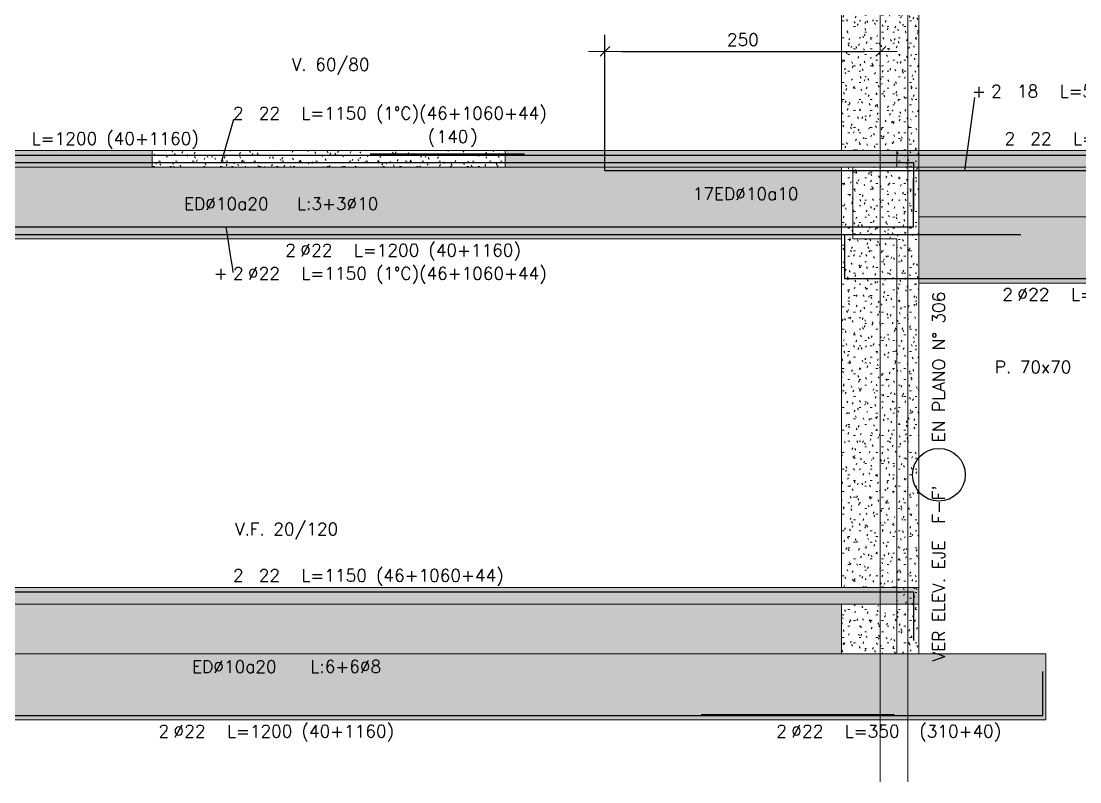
# Model space of a CAD drawing. Extents: x -3544 to 11711, y -11366 to 8565.
# Drawn here: x 608 to 1568, y 1259 to 1949 of the extents above; entities that cross this region are included whole.
import ezdxf
from ezdxf.enums import TextEntityAlignment as Align

# ---------------------------------------------------------------- set-up
doc = ezdxf.new("R2010")
doc.units = 0
doc.header["$LTSCALE"] = 30
doc.header["$MEASUREMENT"] = 0
doc.linetypes.add('EJE2$0$RLE-PROYECCION', pattern=[0.71438, 0.47625, -0.23813])
doc.layers.get('0').update_dxf_attribs({"linetype": 'CONTINUOUS'})
for name, color, linetype in [('EJE2$0$FE', 7, 'CONTINUOUS'), ('EJE2$0$RLA-FE', 7, 'CONTINUOUS'), ('EJE2$0$RLA-TEXTOS-FE', 9, 'CONTINUOUS')]:
    doc.layers.add(name, color=color, linetype=linetype)
doc.layers.add('EJE2$0$RLA-ACHURADO', color=30, linetype='EJE2$0$RLE-PROYECCION', lineweight=15, transparency=0.7)
for name, color, linetype, lineweight in [('EJE2$0$RLA-CONTORNO', 30, 'CONTINUOUS', 15), ('EJE2$0$RLA-COTAS', 7, 'CONTINUOUS', 9), ('EJE2$0$RLA-EJES', 1, 'CONTINUOUS', 9), ('EJE2$0$RLA-TEXTOS-1', 9, 'CONTINUOUS', 9)]:
    doc.layers.add(name, color=color, linetype=linetype, lineweight=lineweight)
doc.styles.add('EJE2$0$RomanS', font='romans.shx', dxfattribs={"height": 11.25})
doc.dimstyles.new('EJE2$0$ING-50', dxfattribs={"dimscale": 50, "dimtxt": 0.27, "dimasz": 0.3, "dimexe": 0, "dimexo": 0, "dimgap": 0.1, "dimtad": 1, "dimdec": 1, "dimzin": 12, "dimdsep": 46, "dimtxsty": 'EJE2$0$RomanS', "dimblk": 'EJE2$0$TICK1', "dimblk1": 'EJE2$0$TICK1', "dimblk2": 'EJE2$0$TICK1', "dimcen": 0.09, "dimclrd": 2, "dimclre": 1, "dimclrt": 3, "dimadec": 0, "dimazin": 0, "dimtfac": 1, "dimtdec": 0, "dimtix": 1, "dimtmove": 2, "dimatfit": 3, "dimldrblk": 'EJE2$0$TICK1', "dimfxl": 0, "dimfxlon": 1, "dimtolj": 1, "dimtzin": 0, "dimarcsym": 0})
pattern_1 = [(0, (-1898.762, -1266.802), (20.32, 5.08), [1.676, -13.564, 1.676, -13.564, -81.28]), (0, (-1898.762, -1266.802), (20.32, 5.08), [-30.48, 1.676, -28.804, 1.676, -13.564, -35.56]), (0, (-1898.762, -1266.802), (20.32, 5.08), [-76.2, 1.676, -8.484, 1.676, -23.724]), (120, (-1891.142, -1264.262), (-14.559409, 15.057636), [1.676, -13.564, 1.676, -13.564, -81.28]), (120, (-1891.142, -1264.262), (-14.559409, 15.057636), [-30.48, 1.676, -28.804, 1.676, -13.564, -35.56]), (120, (-1891.142, -1264.262), (-14.559409, 15.057636), [-76.2, 1.676, -8.484, 1.676, -23.724]), (240, (-1888.602, -1254.102), (-5.760591, -20.137636), [1.676, -13.564, 1.676, -13.564, -81.28]), (240, (-1888.602, -1254.102), (-5.760591, -20.137636), [-30.48, 1.676, -28.804, 1.676, -13.564, -35.56]), (240, (-1888.602, -1254.102), (-5.760591, -20.137636), [-76.2, 1.676, -8.484, 1.676, -23.724])]

# ---------------------------------------------------------------- blocks, each defined once
blk = doc.blocks.new('*U149')
at = {"layer": 'EJE2$0$RLA-FE'}
for p, q in [((0, -40), (0, 0)), ((0, 0), (628.21, 0)), ((628.21, 0), (678.21, 0)), ((678.21, 0), (710, 0)), ((710, 0), (710, 0))]:
    blk.add_line(p, q, dxfattribs=at)
at = {"layer": 'EJE2$0$RLA-FE', "color": 3, "style": 'EJE2$0$RomanS', "flags": 8}
for tag, p in [('F=', (196.47, 9.32)), ('NUM', (210.88, 9.32))]:
    blk.add_attdef(tag, text='', height=11.25, dxfattribs=at).set_placement(p, align=Align.RIGHT)
at = {"layer": 'EJE2$0$RLA-FE', "color": 3, "style": 'EJE2$0$RomanS'}
for tag, p, flags in [('PHI', (214.78, 9.54), 14), ('DIAM', (224.63, 9.32), 12), ('MINUS', (246.65, 9.32), 13), ('MARK', (260.04, 9.32), 13), ('TEXTO_FE1', (263.34, 9.32), 8), ('TEXTO_FE2', (330.86, 9.34), 8), ('TIPO', (353.8, -75.78), 13), ('NVECES', (339.93, -94.72), 13), ('NUMFE', (343.86, -114.48), 13), ('CAPA', (352.06, -133.6), 13), ('DESPLAZA', (278.34, -151.59), 13), ('ESPACIO', (284.39, -169.95), 13), ('CANT', (298.23, -188.75), 13)]:
    blk.add_attdef(tag, p, '', height=11.25, dxfattribs=dict(at, flags=flags))
blk = doc.blocks.new('*U179')
at = {"layer": 'EJE2$0$RLA-FE'}
for q in [(0, 0), (1068.21, 0)]:
    blk.add_line((0, 0), q, dxfattribs=at)
at = {"layer": 'EJE2$0$RLA-FE', "color": 3, "style": 'EJE2$0$RomanS', "flags": 8}
for tag, p in [('F=', (570.37, 9.32)), ('NUM', (584.78, 9.32))]:
    blk.add_attdef(tag, text='', height=11.25, dxfattribs=at).set_placement(p, align=Align.RIGHT)
at = {"layer": 'EJE2$0$RLA-FE', "color": 3, "style": 'EJE2$0$RomanS'}
for tag, p, flags in [('PHI', (588.67, 9.54), 14), ('DIAM', (598.53, 9.32), 12), ('MINUS', (620.55, 9.32), 13), ('MARK', (633.94, 9.32), 13), ('TEXTO_FE1', (637.24, 9.32), 8), ('TEXTO_FE2', (704.76, 9.34), 8), ('TIPO', (573.8, -75.78), 13), ('NVECES', (559.93, -94.72), 13), ('NUMFE', (563.86, -114.48), 13), ('CAPA', (572.06, -133.6), 13), ('DESPLAZA', (278.34, -151.59), 13), ('ESPACIO', (284.39, -169.95), 13), ('CANT', (298.23, -188.75), 13)]:
    blk.add_attdef(tag, p, '', height=11.25, dxfattribs=dict(at, flags=flags))
blk = doc.blocks.new('*U150')
at = {"layer": 'EJE2$0$RLA-FE', "color": 6}
blk.add_line((0, 1), (140, 1), dxfattribs=at)
at = {"layer": 'EJE2$0$RLA-FE', "color": 3, "style": 'EJE2$0$RomanS', "flags": 8}
for tag, p in [('(', (55.66, 11.14)), ('EMP', (74.68, 11.14)), (')', (93.99, 11.14))]:
    blk.add_attdef(tag, text='', height=11.25, dxfattribs=at).set_placement(p, align=Align.CENTER)
blk = doc.blocks.new('*U152')
at = {"layer": 'EJE2$0$RLA-FE'}
for p, q in [((0, 0), (978.21, 0)), ((978.21, 0), (1028.21, 0)), ((1028.21, 0), (1060, 0)), ((1060, 0), (1060, -44))]:
    blk.add_line(p, q, dxfattribs=at)
at = {"layer": 'EJE2$0$RLA-FE', "color": 3, "style": 'EJE2$0$RomanS', "flags": 8}
for tag, p in [('F=', (438.44, 39.15)), ('NUM', (452.85, 39.15))]:
    blk.add_attdef(tag, text='', height=11.25, dxfattribs=at).set_placement(p, align=Align.RIGHT)
at = {"layer": 'EJE2$0$RLA-FE', "color": 3, "style": 'EJE2$0$RomanS'}
for tag, p, flags in [('PHI', (456.74, 39.36), 14), ('DIAM', (466.6, 39.15), 12), ('MINUS', (488.62, 39.15), 13), ('MARK', (502.01, 39.15), 13), ('TEXTO_FE1', (505.31, 39.15), 8), ('TEXTO_FE2', (572.83, 39.16), 8), ('TIPO', (528.8, -75.78), 13), ('NVECES', (514.93, -94.72), 13), ('NUMFE', (518.86, -114.48), 13), ('CAPA', (527.06, -133.6), 13), ('DESPLAZA', (278.34, -151.59), 13), ('ESPACIO', (284.39, -169.95), 13), ('CANT', (298.23, -188.75), 13)]:
    blk.add_attdef(tag, p, '', height=11.25, dxfattribs=dict(at, flags=flags))
blk = doc.blocks.new('*U153')
at = {"layer": 'EJE2$0$RLA-FE'}
for p, q in [((0, 0), (978.21, 0)), ((978.21, 0), (1028.21, 0)), ((1028.21, 0), (1060, 0)), ((1060, 0), (1060, -44))]:
    blk.add_line(p, q, dxfattribs=at)
at = {"layer": 'EJE2$0$RLA-FE', "color": 3, "style": 'EJE2$0$RomanS', "flags": 8}
for tag, p in [('F=', (438.44, 9.32)), ('NUM', (452.85, 9.32))]:
    blk.add_attdef(tag, text='', height=11.25, dxfattribs=at).set_placement(p, align=Align.RIGHT)
at = {"layer": 'EJE2$0$RLA-FE', "color": 3, "style": 'EJE2$0$RomanS'}
for tag, p, flags in [('PHI', (456.74, 9.54), 14), ('DIAM', (466.6, 9.32), 12), ('MINUS', (488.62, 9.32), 13), ('MARK', (502.01, 9.32), 13), ('TEXTO_FE1', (505.31, 9.32), 8), ('TEXTO_FE2', (572.83, 9.34), 8), ('TIPO', (528.8, -75.78), 13), ('NVECES', (514.93, -94.72), 13), ('NUMFE', (518.86, -114.48), 13), ('CAPA', (527.06, -133.6), 13), ('DESPLAZA', (278.34, -151.59), 13), ('ESPACIO', (284.39, -169.95), 13), ('CANT', (298.23, -188.75), 13)]:
    blk.add_attdef(tag, p, '', height=11.25, dxfattribs=dict(at, flags=flags))
blk = doc.blocks.new('*U154')
at = {"layer": 'EJE2$0$RLA-FE'}
for p, q in [((0, 0), (1078.21, 0)), ((1078.21, 0), (1128.21, 0)), ((1128.21, 0), (1160, 0)), ((1160, 0), (1160, 0))]:
    blk.add_line(p, q, dxfattribs=at)
at = {"layer": 'EJE2$0$RLA-FE', "color": 3, "style": 'EJE2$0$RomanS', "flags": 8}
for tag, p in [('F=', (488.44, -19.89)), ('NUM', (502.85, -19.89))]:
    blk.add_attdef(tag, text='', height=11.25, dxfattribs=at).set_placement(p, align=Align.RIGHT)
at = {"layer": 'EJE2$0$RLA-FE', "color": 3, "style": 'EJE2$0$RomanS'}
for tag, p, flags in [('PHI', (506.74, -19.68), 12), ('DIAM', (516.6, -19.89), 12), ('MINUS', (538.62, -19.89), 13), ('MARK', (552.01, -19.89), 13), ('TEXTO_FE1', (555.31, -19.89), 8), ('TEXTO_FE2', (622.83, -19.88), 8), ('TIPO', (578.8, -57.92), 13), ('NVECES', (564.93, -76.86), 13), ('NUMFE', (568.86, -96.62), 13), ('CAPA', (577.06, -115.74), 13), ('DESPLAZA', (277.18, -134.17), 13), ('ESPACIO', (283.22, -152.53), 13), ('CANT', (297.06, -171.33), 13)]:
    blk.add_attdef(tag, p, '', height=11.25, dxfattribs=dict(at, flags=flags))
blk = doc.blocks.new('*U155')
at = {"layer": 'EJE2$0$RLA-FE'}
for p, q in [((310, 0), (310, 40)), ((0, 0), (0, 0)), ((0, 0), (228.21, 0)), ((228.21, 0), (278.21, 0)), ((278.21, 0), (310, 0))]:
    blk.add_line(p, q, dxfattribs=at)
at = {"layer": 'EJE2$0$RLA-FE', "color": 3, "style": 'EJE2$0$RomanS', "flags": 8}
for tag, p in [('F=', (63.44, -19.89)), ('NUM', (77.85, -19.89))]:
    blk.add_attdef(tag, text='', height=11.25, dxfattribs=at).set_placement(p, align=Align.RIGHT)
at = {"layer": 'EJE2$0$RLA-FE', "color": 3, "style": 'EJE2$0$RomanS'}
for tag, p, flags in [('PHI', (81.74, -19.68), 12), ('DIAM', (91.6, -19.89), 12), ('MINUS', (113.62, -19.89), 13), ('MARK', (127.01, -19.89), 13), ('TEXTO_FE1', (130.31, -19.89), 8), ('TEXTO_FE2', (197.83, -19.88), 8), ('TIPO', (153.8, -57.92), 13), ('NVECES', (139.93, -76.86), 13), ('NUMFE', (143.86, -96.62), 13), ('CAPA', (152.06, -115.74), 13), ('DESPLAZA', (277.18, -134.17), 13), ('ESPACIO', (283.22, -152.53), 13), ('CANT', (297.06, -171.33), 13)]:
    blk.add_attdef(tag, p, '', height=11.25, dxfattribs=dict(at, flags=flags))
blk = doc.blocks.new('*U156')
at = {"layer": 'EJE2$0$RLA-FE', "color": 6}
blk.add_line((0, 1), (175, 1), dxfattribs=at)
at = {"layer": 'EJE2$0$RLA-FE', "color": 3, "style": 'EJE2$0$RomanS', "flags": 8}
for tag, p in [('(', (73.16, 9.14)), ('EMP', (92.18, 9.14)), (')', (111.49, 9.14))]:
    blk.add_attdef(tag, text='', height=11.25, dxfattribs=at).set_placement(p, align=Align.CENTER)
blk = doc.blocks.new('*U157')
at = {"layer": 'EJE2$0$RLA-FE'}
for p, q in [((0, 40), (0, 0)), ((0, 0), (378.21, 0)), ((378.21, 0), (428.21, 0)), ((428.21, 0), (460, 0)), ((460, 0), (460, 0))]:
    blk.add_line(p, q, dxfattribs=at)
at = {"layer": 'EJE2$0$RLA-FE', "color": 3, "style": 'EJE2$0$RomanS', "flags": 8}
for tag, p in [('F=', (138.44, -19.89)), ('NUM', (152.85, -19.89))]:
    blk.add_attdef(tag, text='', height=11.25, dxfattribs=at).set_placement(p, align=Align.RIGHT)
at = {"layer": 'EJE2$0$RLA-FE', "color": 3, "style": 'EJE2$0$RomanS'}
for tag, p, flags in [('PHI', (156.74, -19.68), 12), ('DIAM', (166.6, -19.89), 12), ('MINUS', (188.62, -19.89), 13), ('MARK', (202.01, -19.89), 13), ('TEXTO_FE1', (205.31, -19.89), 8), ('TEXTO_FE2', (272.83, -19.88), 8), ('TIPO', (228.8, -57.92), 13), ('NVECES', (214.93, -76.86), 13), ('NUMFE', (218.86, -96.62), 13), ('CAPA', (227.06, -115.74), 13), ('DESPLAZA', (277.18, -134.17), 13), ('ESPACIO', (283.22, -152.53), 13), ('CANT', (297.06, -171.33), 13)]:
    blk.add_attdef(tag, p, '', height=11.25, dxfattribs=dict(at, flags=flags))
blk = doc.blocks.new('*U169')
at = {"layer": 'EJE2$0$RLA-FE'}
for p, q in [((0, 0), (1078.21, 0)), ((1078.21, 0), (1128.21, 0)), ((1128.21, 0), (1160, 0)), ((1160, 0), (1160, 0))]:
    blk.add_line(p, q, dxfattribs=at)
at = {"layer": 'EJE2$0$RLA-FE', "color": 3, "style": 'EJE2$0$RomanS', "flags": 8}
for tag, p in [('F=', (488.44, -19.89)), ('NUM', (502.85, -19.89))]:
    blk.add_attdef(tag, text='', height=11.25, dxfattribs=at).set_placement(p, align=Align.RIGHT)
at = {"layer": 'EJE2$0$RLA-FE', "color": 3, "style": 'EJE2$0$RomanS'}
for tag, p, flags in [('PHI', (506.74, -19.68), 12), ('DIAM', (516.6, -19.89), 12), ('MINUS', (538.62, -19.89), 13), ('MARK', (552.01, -19.89), 13), ('TEXTO_FE1', (555.31, -19.89), 8), ('TEXTO_FE2', (622.83, -19.88), 8), ('TIPO', (578.8, -57.92), 13), ('NVECES', (564.93, -76.86), 13), ('NUMFE', (568.86, -96.62), 13), ('CAPA', (577.06, -115.74), 13), ('DESPLAZA', (277.18, -134.17), 13), ('ESPACIO', (283.22, -152.53), 13), ('CANT', (297.06, -171.33), 13)]:
    blk.add_attdef(tag, p, '', height=11.25, dxfattribs=dict(at, flags=flags))
blk = doc.blocks.new('*U164')
at = {"layer": 'EJE2$0$RLA-FE'}
for p, q in [((0, 0), (0, 0)), ((0, 0), (418.21, 0)), ((418.21, 0), (468.21, 0)), ((468.21, 0), (500, 0)), ((500, 0), (500, 0))]:
    blk.add_line(p, q, dxfattribs=at)
at = {"layer": 'EJE2$0$RLA-FE', "color": 3, "style": 'EJE2$0$RomanS', "flags": 8}
for tag, p in [('F=', (345.27, 66.32)), ('NUM', (359.67, 66.32))]:
    blk.add_attdef(tag, text='', height=11.25, dxfattribs=at).set_placement(p, align=Align.RIGHT)
at = {"layer": 'EJE2$0$RLA-FE', "color": 3, "style": 'EJE2$0$RomanS'}
for tag, p, flags in [('PHI', (363.57, 66.54), 14), ('DIAM', (373.43, 66.32), 12), ('MINUS', (395.44, 66.32), 13), ('MARK', (408.84, 66.32), 13), ('TEXTO_FE1', (412.14, 66.32), 8), ('TEXTO_FE2', (479.66, 66.34), 8), ('TIPO', (248.8, -75.78), 13), ('NVECES', (234.93, -94.72), 13), ('NUMFE', (238.86, -114.48), 13), ('CAPA', (247.06, -133.6), 13), ('DESPLAZA', (278.34, -151.59), 13), ('ESPACIO', (284.39, -169.95), 13), ('CANT', (298.23, -188.75), 13)]:
    blk.add_attdef(tag, p, '', height=11.25, dxfattribs=dict(at, flags=flags))
blk = doc.blocks.new('EJE2$0$TICK1')
for points in [[(-1, 0), (1, 0)], [(-0.3, -0.3), (0.3, 0.3)]]:
    blk.add_lwpolyline(points)
blk = doc.blocks.new('*D170')
at = {"layer": 'EJE2$0$RLA-COTAS', "color": 2, "lineweight": -2, "transparency": 16777216}
blk.add_line((-1629.06, -311), (-1409.06, -311), dxfattribs=at)
at = {"layer": 'EJE2$0$RLA-COTAS', "color": 2, "lineweight": -2, "transparency": 16777216, "xscale": 15, "yscale": 15, "zscale": 15, "rotation": 180}
blk.add_blockref('EJE2$0$TICK1', (-1644.06, -311), dxfattribs=at)
at = {"layer": 'EJE2$0$RLA-COTAS', "color": 2, "lineweight": -2, "transparency": 16777216, "xscale": 15, "yscale": 15, "zscale": 15}
blk.add_blockref('EJE2$0$TICK1', (-1394.06, -311), dxfattribs=at)
at = {"layer": 'EJE2$0$RLA-COTAS', "color": 3, "transparency": 16777216, "insert": (-1519.06, -300.38), "char_height": 11.25, "attachment_point": 5, "style": 'EJE2$0$RomanS'}
blk.add_mtext('\\A1;250', dxfattribs=at)
blk = doc.blocks.new('*U288')
at = {"layer": 'EJE2$0$RLA-FE'}
for p, q in [((1060, 0), (1060, 44)), ((0, 0), (978.21, 0)), ((978.21, 0), (1028.21, 0)), ((1028.21, 0), (1060, 0))]:
    blk.add_line(p, q, dxfattribs=at)
at = {"layer": 'EJE2$0$RLA-FE', "color": 3, "style": 'EJE2$0$RomanS', "flags": 8}
for tag, p in [('F=', (438.44, -47.89)), ('NUM', (452.85, -47.89))]:
    blk.add_attdef(tag, text='', height=11.25, dxfattribs=at).set_placement(p, align=Align.RIGHT)
at = {"layer": 'EJE2$0$RLA-FE', "color": 3, "style": 'EJE2$0$RomanS'}
for tag, p, flags in [('PHI', (456.74, -47.68), 12), ('DIAM', (466.6, -47.89), 12), ('MINUS', (488.62, -47.89), 13), ('MARK', (502.01, -47.89), 13), ('TEXTO_FE1', (505.31, -47.89), 8), ('TEXTO_FE2', (572.83, -47.88), 8), ('TIPO', (528.8, -57.92), 13), ('NVECES', (514.93, -76.86), 13), ('NUMFE', (518.86, -96.62), 13), ('CAPA', (527.06, -115.74), 13), ('DESPLAZA', (277.18, -134.17), 13), ('ESPACIO', (283.22, -152.53), 13), ('CANT', (297.06, -171.33), 13)]:
    blk.add_attdef(tag, p, '', height=11.25, dxfattribs=dict(at, flags=flags))
blk = doc.blocks.new('EJE2')
at = {"layer": 'EJE2$0$RLA-ACHURADO'}
h = blk.add_hatch(dxfattribs=at)
h.set_pattern_fill('FP_1', color=256, style=0, pattern_type=2)
h.set_pattern_definition(pattern_1)
h.paths.add_polyline_path([(-1379.52, -401), (-1359.52, -401), (-1359.52, -20), (-1364.52, -20), (-1364.52, -85), (-1424.52, -85), (-1424.52, -20), (-1429.52, -20), (-1429.52, -401), (-1423.06, -401)], flags=0)
h = blk.add_hatch(dxfattribs=at)
h.set_pattern_fill('FP_1', color=256, style=0, pattern_type=2)
h.set_pattern_definition(pattern_1)
h.paths.add_polyline_path([(-1359.52, -416), (-1359.52, -401), (-1734.52, -401), (-1734.52, -416), (-1423.06, -416)], flags=0)
h.paths.add_polyline_path([(-2054.52, -416), (-2054.52, -401), (-2429.52, -401), (-2429.52, -416)], flags=0)
h = blk.add_hatch(dxfattribs=at)
h.set_pattern_fill('FP_1', color=256, style=0, pattern_type=2)
h.set_pattern_definition(pattern_1)
h.paths.add_polyline_path([(-1734.52, -416), (-1734.52, -401), (-2054.52, -401), (-2054.52, -416)], flags=0)
h = blk.add_hatch(dxfattribs=at)
h.set_pattern_fill('FP_1', color=256, style=0, pattern_type=2)
h.set_pattern_definition(pattern_1)
h.paths.add_polyline_path([(-1359.52, -857), (-1359.52, -401), (-1379.52, -401), (-1379.52, -857)], flags=0)
h = blk.add_hatch(dxfattribs=at)
h.set_pattern_fill('FP_1', color=256, style=0, pattern_type=2)
h.set_pattern_definition(pattern_1)
h.paths.add_polyline_path([(-1359.52, -416), (1625.48, -416), (1625.48, -401), (-1359.52, -401)], flags=0)
h = blk.add_hatch(dxfattribs=at)
h.set_pattern_fill('FP_1', color=256, style=0, pattern_type=2)
h.set_pattern_definition(pattern_1)
h.paths.add_polyline_path([(-1429.52, -481), (-1429.52, -416), (-2359.52, -416), (-2359.52, -481), (-1734.52, -481)], flags=0)
h = blk.add_hatch(dxfattribs=at)
h.set_pattern_fill('FP_1', color=256, style=0, pattern_type=2)
h.set_pattern_definition(pattern_1)
h.paths.add_polyline_path([(-1429.52, -797), (-1379.52, -797), (-1379.52, -481), (-1419.52, -481), (-1419.52, -416), (-1429.52, -416)], flags=0)
h = blk.add_hatch(dxfattribs=at)
h.set_pattern_fill('FP_1', color=256, style=0, pattern_type=2)
h.set_pattern_definition(pattern_1)
h.paths.add_polyline_path([(-1379.52, -481), (-1379.52, -416), (-1419.52, -416), (-1419.52, -481)], flags=0)
h = blk.add_hatch(dxfattribs=at)
h.set_pattern_fill('FP_1', color=256, style=0, pattern_type=2)
h.set_pattern_definition(pattern_1)
h.paths.add_polyline_path([(-429.52, -461), (-429.52, -416), (-1359.52, -416), (-1359.52, -461), (-594.52, -461)], flags=0)
h = blk.add_hatch(dxfattribs=at)
h.set_pattern_fill('FP_1', color=256, style=0, pattern_type=2)
h.set_pattern_definition(pattern_1)
h.paths.add_polyline_path([(-594.52, -521), (-594.52, -461), (-1359.52, -461), (-1359.52, -521)], flags=0)
h = blk.add_hatch(dxfattribs=at)
h.set_pattern_fill('FP_1', color=256, style=0, pattern_type=2)
h.set_pattern_definition(pattern_1)
h.paths.add_polyline_path([(-2429.52, -812), (-1359.52, -812), (-1359.52, -797), (-2429.52, -797)], flags=0)
h = blk.add_hatch(dxfattribs=at)
h.set_pattern_fill('FP_1', color=256, style=0, pattern_type=2)
h.set_pattern_definition(pattern_1)
h.paths.add_polyline_path([(-2359.52, -857), (-1429.52, -857), (-1429.52, -812), (-2359.52, -812)], flags=0)
h = blk.add_hatch(dxfattribs=at)
h.set_pattern_fill('FP_1', color=256, style=0, pattern_type=2)
h.set_pattern_definition(pattern_1)
h.paths.add_polyline_path([(-1423.06, -857), (-1379.52, -857), (-1379.52, -812), (-1429.52, -812), (-1429.52, -857)], flags=0)
h = blk.add_hatch(dxfattribs=at)
h.set_pattern_fill('FP_1', color=256, style=0, pattern_type=2)
h.set_pattern_definition(pattern_1)
h.paths.add_polyline_path([(-2544.52, -917), (-1244.52, -917), (-1244.52, -857), (-2544.52, -857)], flags=0)
at = {"layer": 'EJE2$0$FE', "color": 2}
blk.add_lwpolyline([(-1987.62, -470), (-1985.55, -483.64), (-1984, -493.88), (-1982.89, -501.22), (-1982.14, -506.15), (-1981.69, -509.13), (-1981.46, -510.67), (-1981.37, -511.23), (-1981.36, -511.31)], dxfattribs=at)
at = {"layer": 'EJE2$0$RLA-CONTORNO'}
for p, q in [((-1429.52, -401), (-1429.52, -20)), ((-1359.52, -401), (-1359.52, -20)), ((-2054.52, -401), (-2429.52, -401)), ((-2054.52, -416), (-2054.52, -401)), ((-2054.52, -401), (-1734.52, -401)), ((-1734.52, -401), (-1734.52, -416)), ((1625.48, -401), (-1734.52, -401)), ((-1379.52, -401), (-1379.52, -416)), ((-1359.52, -857), (-1359.52, -401)), ((-2369.52, -416), (-2054.52, -416)), ((-1734.52, -416), (-2054.52, -416)), ((-1734.52, -416), (-1419.52, -416)), ((-1429.52, -797), (-1429.52, -416)), ((-1419.52, -416), (-1419.52, -481)), ((-1379.52, -416), (-1419.51, -416)), ((-1379.52, -416), (1625.48, -416)), ((-1359.52, -461), (-594.52, -461)), ((-2359.52, -481), (-1429.52, -481)), ((-1419.52, -481), (-1379.52, -481)), ((-1379.52, -481), (-1379.52, -857)), ((-594.52, -521), (-1359.52, -521)), ((-1359.52, -797), (-2429.52, -797)), ((-2429.52, -812), (-1359.52, -812)), ((-1429.52, -857), (-1429.52, -812)), ((-1429.52, -857), (-1429.52, -812)), ((-1244.52, -857), (-2544.52, -857)), ((-1244.52, -917), (-1244.52, -857)), ((-2544.52, -917), (-1244.52, -917))]:
    blk.add_line(p, q, dxfattribs=at)
at = {"layer": 'EJE2$0$RLA-EJES'}
for p, q in [((-1394.52, -973.11), (-1394.52, 1460.5)), ((-1369.52, -973.11), (-1369.52, 1445.85))]:
    blk.add_line(p, q, dxfattribs=at)
at = {"layer": 'EJE2$0$RLA-FE', "color": 1}
blk.add_line((-1644.06, -419), (-1644.06, -296), dxfattribs=at)
at = {"layer": 'EJE2$0$RLA-FE', "color": 2}
for p, q in [((-1309.03, -352.83), (-1318.28, -419)), ((-1980.78, -372.69), (-1992.12, -411.84))]:
    blk.add_line(p, q, dxfattribs=at)
at = {"layer": 'EJE2$0$RLA-TEXTOS-FE', "color": 2}
blk.add_circle((-1341.4, -694.75), 23.88, dxfattribs=at)
ref = blk.add_blockref('*U150', (-1857.02, -405))
ref.add_attrib('EMP', '140', dxfattribs={"layer": 'EJE2$0$RLA-FE', "color": 3, "height": 11.25, "style": 'EJE2$0$RomanS'}).set_placement((-1782.34, -393.86), align=Align.CENTER)
ref.add_attrib('(', '(', dxfattribs={"layer": 'EJE2$0$RLA-FE', "color": 3, "height": 11.25, "style": 'EJE2$0$RomanS'}).set_placement((-1801.36, -393.86), align=Align.CENTER)
ref.add_attrib(')', ')', dxfattribs={"layer": 'EJE2$0$RLA-FE', "color": 3, "height": 11.25, "style": 'EJE2$0$RomanS'}).set_placement((-1763.02, -393.86), align=Align.CENTER)
at = {"layer": 'EJE2$0$RLA-FE'}
ref = blk.add_blockref('*U164', (-1644.06, -419), dxfattribs=at)
ref.add_attrib('DIAM', '18', (-1270.64, -352.68), dxfattribs={"color": 3, "height": 11.25, "style": 'EJE2$0$RomanS'})
ref.add_attrib('NUM', '2', dxfattribs={"color": 3, "height": 11.25, "style": 'EJE2$0$RomanS'}).set_placement((-1284.39, -352.68), align=Align.RIGHT)
ref.add_attrib('TEXTO_FE1', 'L=500', (-1231.93, -352.68), dxfattribs={"color": 3, "height": 11.25, "style": 'EJE2$0$RomanS'})
ref.add_attrib('TEXTO_FE2', '(2°C)', (-1164.4, -352.66), dxfattribs={"color": 3, "height": 11.25, "style": 'EJE2$0$RomanS'})
ref.add_attrib('F=', '+', dxfattribs={"color": 3, "height": 11.25, "style": 'EJE2$0$RomanS'}).set_placement((-1298.8, -352.68), align=Align.RIGHT)
ref = blk.add_blockref('*U152', (-2424.52, -411.84), dxfattribs=at)
ref.add_attrib('DIAM', '22', (-1957.92, -372.69), dxfattribs={"color": 3, "height": 11.25, "style": 'EJE2$0$RomanS'})
ref.add_attrib('NUM', '2', dxfattribs={"color": 3, "height": 11.25, "style": 'EJE2$0$RomanS'}).set_placement((-1971.67, -372.69), align=Align.RIGHT)
ref.add_attrib('TEXTO_FE1', 'L=1150', (-1919.21, -372.69), dxfattribs={"color": 3, "height": 11.25, "style": 'EJE2$0$RomanS'})
ref.add_attrib('TEXTO_FE2', '(1°C)(46+1060+44)', (-1851.69, -372.67), dxfattribs={"color": 3, "height": 11.25, "style": 'EJE2$0$RomanS'})
ref = blk.add_blockref('*U149', (-2427.02, -405), dxfattribs=at)
ref.add_attrib('DIAM', '22', (-2202.39, -395.68), dxfattribs={"color": 3, "height": 11.25, "style": 'EJE2$0$RomanS'})
ref.add_attrib('NUM', '2', dxfattribs={"color": 3, "height": 11.25, "style": 'EJE2$0$RomanS'}).set_placement((-2216.14, -395.68), align=Align.RIGHT)
ref.add_attrib('TEXTO_FE1', 'L=1200', (-2163.68, -395.68), dxfattribs={"color": 3, "height": 11.25, "style": 'EJE2$0$RomanS'})
ref.add_attrib('TEXTO_FE2', '(40+1160)', (-2096.16, -395.66), dxfattribs={"color": 3, "height": 11.25, "style": 'EJE2$0$RomanS'})
ref = blk.add_blockref('*U179', (-1857.02, -405), dxfattribs=at)
ref.add_attrib('DIAM', '22', (-1258.49, -395.68), dxfattribs={"color": 3, "height": 11.25, "style": 'EJE2$0$RomanS'})
ref.add_attrib('NUM', '2', dxfattribs={"color": 3, "height": 11.25, "style": 'EJE2$0$RomanS'}).set_placement((-1272.24, -395.68), align=Align.RIGHT)
ref.add_attrib('TEXTO_FE1', 'L=1150', (-1219.78, -395.68), dxfattribs={"color": 3, "height": 11.25, "style": 'EJE2$0$RomanS'})
ref = blk.add_blockref('*U288', (-2424.52, -470), dxfattribs=at)
ref.add_attrib('DIAM', '22', (-1957.92, -517.89), dxfattribs={"color": 3, "height": 11.25, "style": 'EJE2$0$RomanS'})
ref.add_attrib('NUM', '2', dxfattribs={"color": 3, "height": 11.25, "style": 'EJE2$0$RomanS'}).set_placement((-1971.67, -517.89), align=Align.RIGHT)
ref.add_attrib('TEXTO_FE1', 'L=1150', (-1919.21, -517.89), dxfattribs={"color": 3, "height": 11.25, "style": 'EJE2$0$RomanS'})
ref.add_attrib('TEXTO_FE2', '(1°C)(46+1060+44)', (-1851.69, -517.88), dxfattribs={"color": 3, "height": 11.25, "style": 'EJE2$0$RomanS'})
ref.add_attrib('PHI', '%%C', (-1967.78, -517.68), dxfattribs={"color": 3, "height": 11.25, "style": 'EJE2$0$RomanS'})
ref.add_attrib('F=', '+', dxfattribs={"color": 3, "height": 11.25, "style": 'EJE2$0$RomanS'}).set_placement((-1986.08, -517.89), align=Align.RIGHT)
ref = blk.add_blockref('*U169', (-2427.02, -477), dxfattribs=at)
ref.add_attrib('DIAM', '22', (-1910.42, -496.89), dxfattribs={"color": 3, "height": 11.25, "style": 'EJE2$0$RomanS'})
ref.add_attrib('NUM', '2', dxfattribs={"color": 3, "height": 11.25, "style": 'EJE2$0$RomanS'}).set_placement((-1924.17, -496.89), align=Align.RIGHT)
ref.add_attrib('TEXTO_FE1', 'L=1200', (-1871.71, -496.89), dxfattribs={"color": 3, "height": 11.25, "style": 'EJE2$0$RomanS'})
ref.add_attrib('TEXTO_FE2', '(40+1160)', (-1804.19, -496.88), dxfattribs={"color": 3, "height": 11.25, "style": 'EJE2$0$RomanS'})
ref.add_attrib('PHI', '%%C', (-1920.28, -496.68), dxfattribs={"color": 3, "height": 11.25, "style": 'EJE2$0$RomanS'})
ref = blk.add_blockref('*U157', (-1427.02, -517), dxfattribs=at)
ref.add_attrib('DIAM', '22', (-1260.42, -536.89), dxfattribs={"color": 3, "height": 11.25, "style": 'EJE2$0$RomanS'})
ref.add_attrib('NUM', '2', dxfattribs={"color": 3, "height": 11.25, "style": 'EJE2$0$RomanS'}).set_placement((-1274.17, -536.89), align=Align.RIGHT)
ref.add_attrib('TEXTO_FE1', 'L=500', (-1221.71, -536.89), dxfattribs={"color": 3, "height": 11.25, "style": 'EJE2$0$RomanS'})
ref.add_attrib('TEXTO_FE2', '(40+460)', (-1154.19, -536.88), dxfattribs={"color": 3, "height": 11.25, "style": 'EJE2$0$RomanS'})
ref.add_attrib('PHI', '%%C', (-1270.27, -536.68), dxfattribs={"color": 3, "height": 11.25, "style": 'EJE2$0$RomanS'})
ref = blk.add_blockref('*U153', (-2424.52, -801), dxfattribs=at)
ref.add_attrib('DIAM', '22', (-1957.92, -791.68), dxfattribs={"color": 3, "height": 11.25, "style": 'EJE2$0$RomanS'})
ref.add_attrib('NUM', '2', dxfattribs={"color": 3, "height": 11.25, "style": 'EJE2$0$RomanS'}).set_placement((-1971.67, -791.68), align=Align.RIGHT)
ref.add_attrib('TEXTO_FE1', 'L=1150', (-1919.21, -791.68), dxfattribs={"color": 3, "height": 11.25, "style": 'EJE2$0$RomanS'})
ref.add_attrib('TEXTO_FE2', '(46+1060+44)', (-1851.69, -791.66), dxfattribs={"color": 3, "height": 11.25, "style": 'EJE2$0$RomanS'})
ref = blk.add_blockref('*U154', (-2542.02, -913), dxfattribs=at)
ref.add_attrib('DIAM', '22', (-2025.42, -932.89), dxfattribs={"color": 3, "height": 11.25, "style": 'EJE2$0$RomanS'})
ref.add_attrib('NUM', '2', dxfattribs={"color": 3, "height": 11.25, "style": 'EJE2$0$RomanS'}).set_placement((-2039.17, -932.89), align=Align.RIGHT)
ref.add_attrib('TEXTO_FE1', 'L=1200', (-1986.71, -932.89), dxfattribs={"color": 3, "height": 11.25, "style": 'EJE2$0$RomanS'})
ref.add_attrib('TEXTO_FE2', '(40+1160)', (-1919.19, -932.88), dxfattribs={"color": 3, "height": 11.25, "style": 'EJE2$0$RomanS'})
ref.add_attrib('PHI', '%%C', (-2035.27, -932.68), dxfattribs={"color": 3, "height": 11.25, "style": 'EJE2$0$RomanS'})
ref = blk.add_blockref('*U155', (-1557.02, -913), dxfattribs=at)
ref.add_attrib('DIAM', '22', (-1465.42, -932.89), dxfattribs={"color": 3, "height": 11.25, "style": 'EJE2$0$RomanS'})
ref.add_attrib('NUM', '2', dxfattribs={"color": 3, "height": 11.25, "style": 'EJE2$0$RomanS'}).set_placement((-1479.17, -932.89), align=Align.RIGHT)
ref.add_attrib('TEXTO_FE1', 'L=350', (-1426.71, -932.89), dxfattribs={"color": 3, "height": 11.25, "style": 'EJE2$0$RomanS'})
ref.add_attrib('TEXTO_FE2', '(310+40)', (-1359.19, -932.88), dxfattribs={"color": 3, "height": 11.25, "style": 'EJE2$0$RomanS'})
ref.add_attrib('PHI', '%%C', (-1475.27, -932.68), dxfattribs={"color": 3, "height": 11.25, "style": 'EJE2$0$RomanS'})
blk.add_blockref('*U156', (-1557.02, -913), dxfattribs=at)
at = {"layer": 'EJE2$0$RLA-TEXTOS-1', "char_height": 11.25, "attachment_point": 5, "style": 'EJE2$0$RomanS'}
for s, insert, width, line_spacing_factor in [('V. 60/80', (-1892.7, -324.75), 77.8962, 0.941778), ('P. 70x70', (-1256, -597.09), 129.8188, 0.983083), ('V.F. 20/120', (-1932.7, -745.89), 108.0446, 0.941778)]:
    blk.add_mtext(s, dxfattribs=dict(at, insert=insert, width=width, line_spacing_factor=line_spacing_factor))
at = {"layer": 'EJE2$0$RLA-TEXTOS-FE', "color": 9, "style": 'EJE2$0$RomanS'}
for s, p in [('17ED%%C10a10', (-1516.61, -445.7)), ('ED%%C10a20', (-1987.36, -454.79)), ('L:3+3%%C10', (-1886.31, -454.64)), ('ED%%C10a20', (-1980.07, -874.32)), ('L:6+6%%C8', (-1879.02, -874.17))]:
    blk.add_text(s, height=11.25, dxfattribs=at).set_placement(p, align=Align.CENTER)
blk.add_text("VER ELEV. EJE  F-F'   EN PLANO N%%D 306", height=11.25, rotation=90, dxfattribs=at).set_placement((-1335.88, -863.9))
at = {"layer": 'EJE2$0$RLA-COTAS'}
dim = blk.add_aligned_dim(p1=(-1644.06, -419), p2=(-1394.06, -419), distance=108, dimstyle='EJE2$0$ING-50', dxfattribs=at)
dim.commit()
dim.dimension.update_dxf_attribs({"geometry": '*D170', "text_midpoint": (-1519.06, -300.38)})

msp = doc.modelspace()

# ---------------------------------------------------------------- block references
msp.add_blockref('EJE2', (2781.39, 2232.23))

doc.saveas('drawing.dxf')
